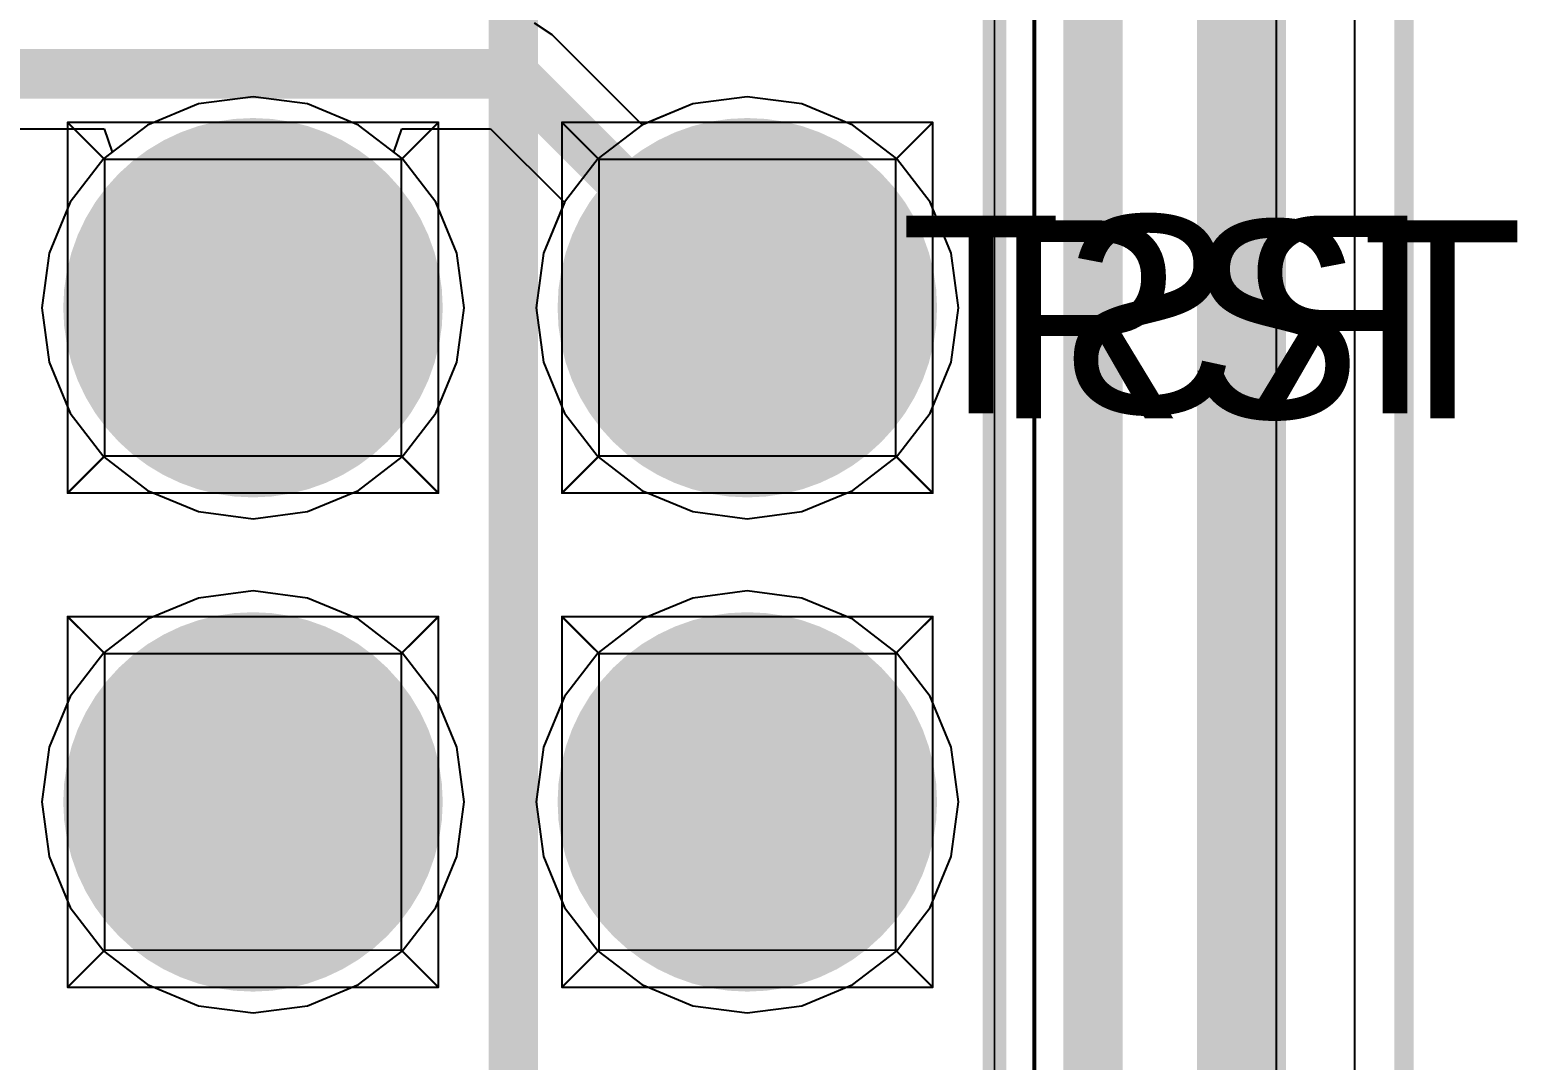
# Model space of a CAD drawing. Header units: millimetres. Extents: x 307 to 423, y 231 to 400.
# Drawn here: x 401.84 to 409.48, y 285.27 to 290.57 of the extents above; entities that cross this region are included whole.
import ezdxf

# ---------------------------------------------------------------- set-up
doc = ezdxf.new("R2010")
doc.units = ezdxf.units.MM
for name, color, linetype in [('BottomLayer', 5, 'Continuous'), ('BottomOverlay', 54, 'Continuous'), ('BottomSolder', 6, 'Continuous'), ('Mechanical1', 6, 'Continuous'), ('Mechanical14', 56, 'Continuous'), ('Mechanical16', 56, 'Continuous'), ('MidLayer1', 16, 'Continuous'), ('MidLayer2', 76, 'Continuous'), ('MultiLayer', 9, 'Continuous'), ('PadHoleLayer', 156, 'Continuous'), ('TopLayer', 1, 'Continuous'), ('TopOverlay', 2, 'Continuous'), ('TopSolder', 216, 'Continuous')]:
    doc.layers.add(name, color=color, linetype=linetype)

# ---------------------------------------------------------------- blocks, each defined once
blk = doc.blocks.new('CON_SAMTEC_TSW_135_07_X_D_467')
at = {"layer": 'BottomLayer', "const_width": 0.9249994199999999}
for points in [[(-0.46249844, 1.27, 1), (0.46249844, 1.27, 1)], [(2.07750156, 1.27, 1), (3.00249844, 1.27, 1)], [(-0.46249844, -1.27, 1), (0.46249844, -1.27, 1)], [(2.07750156, -1.27, 1), (3.00249844, -1.27, 1)]]:
    blk.add_lwpolyline(points, format="xyb", close=True, dxfattribs=at)
at = {"layer": 'BottomSolder', "const_width": 0.9749993199999999}
for points in [[(-0.4874996599999999, 1.27, 1), (0.4874996599999999, 1.27, 1)], [(2.05250034, 1.27, 1), (3.02749966, 1.27, 1)], [(-0.4874996599999999, -1.27, 1), (0.4874996599999999, -1.27, 1)], [(2.05250034, -1.27, 1), (3.02749966, -1.27, 1)]]:
    blk.add_lwpolyline(points, format="xyb", close=True, dxfattribs=at)
at = {"layer": 'Mechanical14', "const_width": 0.009999979999999999}
for points in [[(44.45, 2.54), (-44.45, 2.54)], [(0.9524999999999999, 2.2225), (-0.9524999999999999, 2.2225)], [(-0.9524999999999999, 0.3175), (-0.9524999999999999, 2.2225)], [(-0.7619999999999999, 2.032), (-0.9524999999999999, 2.2225)], [(0.7619999999999999, 2.032), (0.9524999999999999, 2.2225)], [(0.9524999999999999, 0.3175), (0.9524999999999999, 2.2225)], [(1.5875, 0.3175), (1.5875, 2.2225)], [(1.778, 2.032), (1.5875, 2.2225)], [(3.4925, 2.2225), (1.5875, 2.2225)], [(3.302, 2.032), (3.4925, 2.2225)], [(3.4925, 0.3175), (3.4925, 2.2225)], [(-0.7619999999999999, 0.508), (-0.7619999999999999, 2.032)], [(0.7619999999999999, 2.032), (-0.7619999999999999, 2.032)], [(0.7619999999999999, 0.508), (0.7619999999999999, 2.032)], [(3.302, 2.032), (1.778, 2.032)], [(1.778, 0.508), (1.778, 2.032)], [(3.302, 0.508), (3.302, 2.032)], [(-0.9524999999999999, 0.3175), (-0.7619999999999999, 0.508)], [(0.7619999999999999, 0.508), (-0.7619999999999999, 0.508)], [(0.9524999999999999, 0.3175), (0.7619999999999999, 0.508)], [(1.5875, 0.3175), (1.778, 0.508)], [(3.302, 0.508), (1.778, 0.508)], [(3.4925, 0.3175), (3.302, 0.508)], [(0.9524999999999999, 0.3175), (-0.9524999999999999, 0.3175)], [(3.4925, 0.3175), (1.5875, 0.3175)], [(-0.9524999999999999, -2.2225), (-0.9524999999999999, -0.3175)], [(-0.7619999999999999, -0.508), (-0.9524999999999999, -0.3175)], [(0.9524999999999999, -0.3175), (-0.9524999999999999, -0.3175)], [(0.7619999999999999, -0.508), (0.9524999999999999, -0.3175)], [(0.9524999999999999, -2.2225), (0.9524999999999999, -0.3175)], [(1.5875, -2.2225), (1.5875, -0.3175)], [(1.778, -0.508), (1.5875, -0.3175)], [(3.4925, -0.3175), (1.5875, -0.3175)], [(3.302, -0.508), (3.4925, -0.3175)], [(3.4925, -2.2225), (3.4925, -0.3175)], [(-0.7619999999999999, -2.032), (-0.7619999999999999, -0.508)], [(0.7619999999999999, -0.508), (-0.7619999999999999, -0.508)], [(0.7619999999999999, -2.032), (0.7619999999999999, -0.508)], [(1.778, -2.032), (1.778, -0.508)], [(3.302, -0.508), (1.778, -0.508)], [(3.302, -2.032), (3.302, -0.508)], [(-0.9524999999999999, -2.2225), (-0.7619999999999999, -2.032)], [(0.7619999999999999, -2.032), (-0.7619999999999999, -2.032)], [(0.9524999999999999, -2.2225), (0.7619999999999999, -2.032)], [(1.5875, -2.2225), (1.778, -2.032)], [(3.302, -2.032), (1.778, -2.032)], [(3.4925, -2.2225), (3.302, -2.032)], [(0.9524999999999999, -2.2225), (-0.9524999999999999, -2.2225)], [(3.4925, -2.2225), (1.5875, -2.2225)]]:
    blk.add_lwpolyline(points, dxfattribs=at)
at = {"layer": 'Mechanical14', "const_width": 0.00499872}
for points in [[(-0.9549993599999999, 2.2225, 1), (-0.95000064, 2.2225, 1)], [(-0.9549993599999999, 2.2225, 1), (-0.95000064, 2.2225, 1)], [(-0.9549993599999999, 2.2225, 1), (-0.95000064, 2.2225, 1)], [(0.95000064, 2.2225, 1), (0.9549993599999999, 2.2225, 1)], [(0.95000064, 2.2225, 1), (0.9549993599999999, 2.2225, 1)], [(0.95000064, 2.2225, 1), (0.9549993599999999, 2.2225, 1)], [(1.58500064, 2.2225, 1), (1.58999936, 2.2225, 1)], [(1.58500064, 2.2225, 1), (1.58999936, 2.2225, 1)], [(1.58500064, 2.2225, 1), (1.58999936, 2.2225, 1)], [(3.49000064, 2.2225, 1), (3.49499936, 2.2225, 1)], [(3.49000064, 2.2225, 1), (3.49499936, 2.2225, 1)], [(3.49000064, 2.2225, 1), (3.49499936, 2.2225, 1)], [(-0.76449936, 2.032, 1), (-0.75950064, 2.032, 1)], [(-0.76449936, 2.032, 1), (-0.75950064, 2.032, 1)], [(-0.76449936, 2.032, 1), (-0.75950064, 2.032, 1)], [(0.75950064, 2.032, 1), (0.76449936, 2.032, 1)], [(0.75950064, 2.032, 1), (0.76449936, 2.032, 1)], [(0.75950064, 2.032, 1), (0.76449936, 2.032, 1)], [(1.77550064, 2.032, 1), (1.78049936, 2.032, 1)], [(1.77550064, 2.032, 1), (1.78049936, 2.032, 1)], [(1.77550064, 2.032, 1), (1.78049936, 2.032, 1)], [(3.29950064, 2.032, 1), (3.30449936, 2.032, 1)], [(3.29950064, 2.032, 1), (3.30449936, 2.032, 1)], [(3.29950064, 2.032, 1), (3.30449936, 2.032, 1)], [(-0.76449936, 0.508, 1), (-0.75950064, 0.508, 1)], [(-0.76449936, 0.508, 1), (-0.75950064, 0.508, 1)], [(-0.76449936, 0.508, 1), (-0.75950064, 0.508, 1)], [(0.75950064, 0.508, 1), (0.76449936, 0.508, 1)], [(0.75950064, 0.508, 1), (0.76449936, 0.508, 1)], [(0.75950064, 0.508, 1), (0.76449936, 0.508, 1)], [(1.77550064, 0.508, 1), (1.78049936, 0.508, 1)], [(1.77550064, 0.508, 1), (1.78049936, 0.508, 1)], [(1.77550064, 0.508, 1), (1.78049936, 0.508, 1)], [(3.29950064, 0.508, 1), (3.30449936, 0.508, 1)], [(3.29950064, 0.508, 1), (3.30449936, 0.508, 1)], [(3.29950064, 0.508, 1), (3.30449936, 0.508, 1)], [(-0.9549993599999999, 0.3175, 1), (-0.95000064, 0.3175, 1)], [(-0.9549993599999999, 0.3175, 1), (-0.95000064, 0.3175, 1)], [(-0.9549993599999999, 0.3175, 1), (-0.95000064, 0.3175, 1)], [(0.95000064, 0.3175, 1), (0.9549993599999999, 0.3175, 1)], [(0.95000064, 0.3175, 1), (0.9549993599999999, 0.3175, 1)], [(0.95000064, 0.3175, 1), (0.9549993599999999, 0.3175, 1)], [(1.58500064, 0.3175, 1), (1.58999936, 0.3175, 1)], [(1.58500064, 0.3175, 1), (1.58999936, 0.3175, 1)], [(1.58500064, 0.3175, 1), (1.58999936, 0.3175, 1)], [(3.49000064, 0.3175, 1), (3.49499936, 0.3175, 1)], [(3.49000064, 0.3175, 1), (3.49499936, 0.3175, 1)], [(3.49000064, 0.3175, 1), (3.49499936, 0.3175, 1)], [(-0.9549993599999999, -0.3175, 1), (-0.95000064, -0.3175, 1)], [(-0.9549993599999999, -0.3175, 1), (-0.95000064, -0.3175, 1)], [(-0.9549993599999999, -0.3175, 1), (-0.95000064, -0.3175, 1)], [(0.95000064, -0.3175, 1), (0.9549993599999999, -0.3175, 1)], [(0.95000064, -0.3175, 1), (0.9549993599999999, -0.3175, 1)], [(0.95000064, -0.3175, 1), (0.9549993599999999, -0.3175, 1)], [(1.58500064, -0.3175, 1), (1.58999936, -0.3175, 1)], [(1.58500064, -0.3175, 1), (1.58999936, -0.3175, 1)], [(1.58500064, -0.3175, 1), (1.58999936, -0.3175, 1)], [(3.49000064, -0.3175, 1), (3.49499936, -0.3175, 1)], [(3.49000064, -0.3175, 1), (3.49499936, -0.3175, 1)], [(3.49000064, -0.3175, 1), (3.49499936, -0.3175, 1)], [(-0.76449936, -0.508, 1), (-0.75950064, -0.508, 1)], [(-0.76449936, -0.508, 1), (-0.75950064, -0.508, 1)], [(-0.76449936, -0.508, 1), (-0.75950064, -0.508, 1)], [(0.75950064, -0.508, 1), (0.76449936, -0.508, 1)], [(0.75950064, -0.508, 1), (0.76449936, -0.508, 1)], [(0.75950064, -0.508, 1), (0.76449936, -0.508, 1)], [(1.77550064, -0.508, 1), (1.78049936, -0.508, 1)], [(1.77550064, -0.508, 1), (1.78049936, -0.508, 1)], [(1.77550064, -0.508, 1), (1.78049936, -0.508, 1)], [(3.29950064, -0.508, 1), (3.30449936, -0.508, 1)], [(3.29950064, -0.508, 1), (3.30449936, -0.508, 1)], [(3.29950064, -0.508, 1), (3.30449936, -0.508, 1)], [(-0.76449936, -2.032, 1), (-0.75950064, -2.032, 1)], [(-0.76449936, -2.032, 1), (-0.75950064, -2.032, 1)], [(-0.76449936, -2.032, 1), (-0.75950064, -2.032, 1)], [(0.75950064, -2.032, 1), (0.76449936, -2.032, 1)], [(0.75950064, -2.032, 1), (0.76449936, -2.032, 1)], [(0.75950064, -2.032, 1), (0.76449936, -2.032, 1)], [(1.77550064, -2.032, 1), (1.78049936, -2.032, 1)], [(1.77550064, -2.032, 1), (1.78049936, -2.032, 1)], [(1.77550064, -2.032, 1), (1.78049936, -2.032, 1)], [(3.29950064, -2.032, 1), (3.30449936, -2.032, 1)], [(3.29950064, -2.032, 1), (3.30449936, -2.032, 1)], [(3.29950064, -2.032, 1), (3.30449936, -2.032, 1)], [(-0.9549993599999999, -2.2225, 1), (-0.95000064, -2.2225, 1)], [(-0.9549993599999999, -2.2225, 1), (-0.95000064, -2.2225, 1)], [(-0.9549993599999999, -2.2225, 1), (-0.95000064, -2.2225, 1)], [(0.95000064, -2.2225, 1), (0.9549993599999999, -2.2225, 1)], [(0.95000064, -2.2225, 1), (0.9549993599999999, -2.2225, 1)], [(0.95000064, -2.2225, 1), (0.9549993599999999, -2.2225, 1)], [(1.58500064, -2.2225, 1), (1.58999936, -2.2225, 1)], [(1.58500064, -2.2225, 1), (1.58999936, -2.2225, 1)], [(1.58500064, -2.2225, 1), (1.58999936, -2.2225, 1)], [(3.49000064, -2.2225, 1), (3.49499936, -2.2225, 1)], [(3.49000064, -2.2225, 1), (3.49499936, -2.2225, 1)], [(3.49000064, -2.2225, 1), (3.49499936, -2.2225, 1)]]:
    blk.add_lwpolyline(points, format="xyb", close=True, dxfattribs=at)
at = {"layer": 'Mechanical16', "const_width": 0.009999979999999999}
blk.add_lwpolyline([(44.66999956, 2.74999958), (-44.66999956, 2.74999958)], dxfattribs=at)
at = {"layer": 'MidLayer1', "const_width": 0.9249994199999999}
for points in [[(-0.46249844, 1.27, 1), (0.46249844, 1.27, 1)], [(2.07750156, 1.27, 1), (3.00249844, 1.27, 1)], [(-0.46249844, -1.27, 1), (0.46249844, -1.27, 1)], [(2.07750156, -1.27, 1), (3.00249844, -1.27, 1)]]:
    blk.add_lwpolyline(points, format="xyb", close=True, dxfattribs=at)
at = {"layer": 'MidLayer2', "const_width": 0.9249994199999999}
for points in [[(-0.46249844, 1.27, 1), (0.46249844, 1.27, 1)], [(2.07750156, 1.27, 1), (3.00249844, 1.27, 1)], [(-0.46249844, -1.27, 1), (0.46249844, -1.27, 1)], [(2.07750156, -1.27, 1), (3.00249844, -1.27, 1)]]:
    blk.add_lwpolyline(points, format="xyb", close=True, dxfattribs=at)
at = {"layer": 'MultiLayer', "const_width": 0.9249994199999999}
for points in [[(-0.46249844, 1.27, 1), (0.46249844, 1.27, 1)], [(2.07750156, 1.27, 1), (3.00249844, 1.27, 1)], [(-0.46249844, -1.27, 1), (0.46249844, -1.27, 1)], [(2.07750156, -1.27, 1), (3.00249844, -1.27, 1)]]:
    blk.add_lwpolyline(points, format="xyb", close=True, dxfattribs=at)
at = {"layer": 'PadHoleLayer', "const_width": 0.499999}
for points in [[(-0.2499995, 1.27, 1), (0.2499995, 1.27, 1)], [(2.2900005, 1.27, 1), (2.7899995, 1.27, 1)], [(-0.2499995, -1.27, 1), (0.2499995, -1.27, 1)], [(2.2900005, -1.27, 1), (2.7899995, -1.27, 1)]]:
    blk.add_lwpolyline(points, format="xyb", close=True, dxfattribs=at)
at = {"layer": 'TopLayer', "const_width": 0.9249994199999999}
for points in [[(-0.46249844, 1.27, 1), (0.46249844, 1.27, 1)], [(2.07750156, 1.27, 1), (3.00249844, 1.27, 1)], [(-0.46249844, -1.27, 1), (0.46249844, -1.27, 1)], [(2.07750156, -1.27, 1), (3.00249844, -1.27, 1)]]:
    blk.add_lwpolyline(points, format="xyb", close=True, dxfattribs=at)
at = {"layer": 'TopOverlay', "const_width": 0.11999976}
blk.add_lwpolyline([(44.45, 2.54), (-44.45, 2.54)], dxfattribs=at)
at = {"layer": 'TopSolder', "const_width": 0.9749993199999999}
for points in [[(-0.4874996599999999, 1.27, 1), (0.4874996599999999, 1.27, 1)], [(2.05250034, 1.27, 1), (3.02749966, 1.27, 1)], [(-0.4874996599999999, -1.27, 1), (0.4874996599999999, -1.27, 1)], [(2.05250034, -1.27, 1), (3.02749966, -1.27, 1)]]:
    blk.add_lwpolyline(points, format="xyb", close=True, dxfattribs=at)

msp = doc.modelspace()

# ---------------------------------------------------------------- linework, layer by layer
at = {"layer": 'BottomLayer'}
for p, q in [((408.6450933, 362.03599932), (408.6450933, 242.4627993)), ((404.5232829, 290.54237548), (404.43165748, 290.6035971)), ((404.98523524, 290.08042314), (404.5232829, 290.54237548)), ((405.52557452, 290.22494406), (405.24494262, 290.1879972199999)), ((405.80620642, 290.1879972199999), (405.52557452, 290.22494406)), ((405.24494262, 290.1879972199999), (404.98523524, 290.08042314)), ((406.06771212, 290.07967892), (405.80620642, 290.1879972199999)), ((400.71610738, 290.0602403), (402.22055192, 290.0602403)), ((402.22055192, 290.0602403), (402.2613747999999, 289.93997892)), ((403.70977424, 289.93997892), (403.75059712, 290.0602403)), ((403.75059712, 290.0602403), (404.20658808, 290.0602403)), ((404.20658808, 290.0602403), (404.58582024, 289.68100814)), ((406.29227352, 289.90736786), (406.06771212, 290.07967892)), ((402.21887552, 289.90736786), (402.04656446, 289.68280646)), ((402.2613747999999, 289.93997892), (402.21887552, 289.90736786)), ((403.75227352, 289.90736786), (403.70977424, 289.93997892)), ((403.92458458, 289.68280646), (403.75227352, 289.90736786)), ((406.46458458, 289.68280646), (406.29227352, 289.90736786)), ((402.04656446, 289.68280646), (401.93824616, 289.42130076)), ((404.0329028799999, 289.42130076), (403.92458458, 289.68280646)), ((404.58582024, 289.68100814), (404.47824616, 289.42130076)), ((406.57290288, 289.42130076), (406.46458458, 289.68280646)), ((401.93824616, 289.42130076), (401.90129932, 289.14066886)), ((404.06984972, 289.14066886), (404.0329028799999, 289.42130076)), ((404.47824616, 289.42130076), (404.44129932, 289.14066886)), ((406.6098497199999, 289.14066886), (406.57290288, 289.42130076)), ((401.90129932, 289.14066886), (401.93824616, 288.86003696)), ((404.0329028799999, 288.86003696), (404.06984972, 289.14066886)), ((404.44129932, 289.14066886), (404.47824616, 288.86003696)), ((406.57290288, 288.86003696), (406.6098497199999, 289.14066886)), ((401.93824616, 288.86003696), (402.04656446, 288.59853126)), ((403.92458458, 288.59853126), (404.0329028799999, 288.86003696)), ((404.47824616, 288.86003696), (404.58656446, 288.59853126)), ((406.46458458, 288.59853126), (406.57290288, 288.86003696)), ((402.04656446, 288.59853126), (402.21887552, 288.37396986)), ((403.75227352, 288.37396986), (403.92458458, 288.59853126)), ((404.58656446, 288.59853126), (404.75887552, 288.37396986)), ((406.29227352, 288.37396986), (406.46458458, 288.59853126)), ((402.21887552, 288.37396986), (402.44343692, 288.2016588)), ((403.52771212, 288.2016588), (403.75227352, 288.37396986)), ((404.75887552, 288.37396986), (404.98343692, 288.2016588)), ((406.06771212, 288.2016588), (406.29227352, 288.37396986)), ((402.44343692, 288.2016588), (402.70494262, 288.0933405)), ((403.2662064199999, 288.0933405), (403.52771212, 288.2016588)), ((404.98343692, 288.2016588), (405.24494262, 288.0933405)), ((405.80620642, 288.0933405), (406.06771212, 288.2016588)), ((402.70494262, 288.0933405), (402.98557452, 288.05639366)), ((402.98557452, 288.05639366), (403.2662064199999, 288.0933405)), ((405.24494262, 288.0933405), (405.52557452, 288.05639366)), ((405.52557452, 288.05639366), (405.80620642, 288.0933405)), ((402.70494262, 287.64799722), (402.44343692, 287.53967892)), ((402.98557452, 287.68494406), (402.70494262, 287.64799722)), ((403.2662064199999, 287.64799722), (402.98557452, 287.68494406)), ((403.52771212, 287.53967892), (403.2662064199999, 287.64799722)), ((405.24494262, 287.64799722), (404.98343692, 287.53967892)), ((405.52557452, 287.68494406), (405.24494262, 287.64799722)), ((405.80620642, 287.64799722), (405.52557452, 287.68494406)), ((406.06771212, 287.53967892), (405.80620642, 287.64799722)), ((402.44343692, 287.53967892), (402.21887552, 287.36736786)), ((403.75227352, 287.36736786), (403.52771212, 287.53967892)), ((404.98343692, 287.53967892), (404.75887552, 287.36736786)), ((406.29227352, 287.36736786), (406.06771212, 287.53967892)), ((402.21887552, 287.36736786), (402.04656446, 287.14280646)), ((403.92458458, 287.14280646), (403.75227352, 287.36736786)), ((404.75887552, 287.36736786), (404.58656446, 287.14280646)), ((406.46458458, 287.14280646), (406.29227352, 287.36736786)), ((402.04656446, 287.14280646), (401.93824616, 286.88130076)), ((404.0329028799999, 286.88130076), (403.92458458, 287.14280646)), ((404.58656446, 287.14280646), (404.47824616, 286.88130076)), ((406.57290288, 286.88130076), (406.46458458, 287.14280646)), ((401.93824616, 286.88130076), (401.90129932, 286.60066886)), ((404.06984972, 286.60066886), (404.0329028799999, 286.88130076)), ((404.47824616, 286.88130076), (404.44129932, 286.60066886)), ((406.6098497199999, 286.60066886), (406.57290288, 286.88130076)), ((401.90129932, 286.60066886), (401.93824616, 286.32003696)), ((404.0329028799999, 286.32003696), (404.06984972, 286.60066886)), ((404.44129932, 286.60066886), (404.47824616, 286.32003696)), ((406.57290288, 286.32003696), (406.6098497199999, 286.60066886)), ((401.93824616, 286.32003696), (402.04656446, 286.05853126)), ((403.92458458, 286.05853126), (404.0329028799999, 286.32003696)), ((404.47824616, 286.32003696), (404.58656446, 286.05853126)), ((406.46458458, 286.05853126), (406.57290288, 286.32003696)), ((402.04656446, 286.05853126), (402.21887552, 285.83396986)), ((403.75227352, 285.83396986), (403.92458458, 286.05853126)), ((404.58656446, 286.05853126), (404.75887552, 285.83396986)), ((406.29227352, 285.83396986), (406.46458458, 286.05853126)), ((402.21887552, 285.83396986), (402.44343692, 285.6616588)), ((403.52771212, 285.6616588), (403.75227352, 285.83396986)), ((404.75887552, 285.83396986), (404.98343692, 285.6616588)), ((406.06771212, 285.6616588), (406.29227352, 285.83396986)), ((402.44343692, 285.6616588), (402.70494262, 285.5533405)), ((403.2662064199999, 285.5533405), (403.52771212, 285.6616588)), ((404.98343692, 285.6616588), (405.24494262, 285.5533405)), ((405.80620642, 285.5533405), (406.06771212, 285.6616588)), ((402.70494262, 285.5533405), (402.98557452, 285.51639366)), ((402.98557452, 285.51639366), (403.2662064199999, 285.5533405)), ((405.24494262, 285.5533405), (405.52557452, 285.51639366)), ((405.52557452, 285.51639366), (405.80620642, 285.5533405))]:
    msp.add_line(p, q, dxfattribs=at)
at = {"layer": 'BottomLayer', "const_width": 0.254}
for points in [[(400.71610738, 290.34266798), (404.3235754, 290.34266798)], [(404.3235754, 290.34266798), (405.52557452, 289.14066886)]]:
    msp.add_lwpolyline(points, dxfattribs=at)
at = {"layer": 'BottomLayer', "const_width": 0.127}
for points in [[(404.2600754, 290.34266798, 1), (404.3870754, 290.34266798, 1)], [(404.2600754, 290.34266798, 1), (404.3870754, 290.34266798, 1)], [(405.46207452, 289.14066886, 1), (405.58907452, 289.14066886, 1)]]:
    msp.add_lwpolyline(points, format="xyb", close=True, dxfattribs=at)
at = {"layer": 'Mechanical1', "const_width": 0.0999998}
msp.add_lwpolyline([(408.8999721399999, 242.4627993), (408.89997722, 362.03599932)], dxfattribs=at)
at = {"layer": 'MidLayer1'}
for p, q in [((408.6450933, 362.03599932), (408.6450933, 242.4627993)), ((402.98557452, 290.22494406), (402.70494262, 290.1879972199999)), ((403.2662064199999, 290.1879972199999), (402.98557452, 290.22494406)), ((405.52557452, 290.22494406), (405.24494262, 290.1879972199999)), ((405.80620642, 290.1879972199999), (405.52557452, 290.22494406)), ((402.70494262, 290.1879972199999), (402.44343692, 290.07967892)), ((403.52771212, 290.07967892), (403.2662064199999, 290.1879972199999)), ((405.24494262, 290.1879972199999), (404.98343692, 290.07967892)), ((406.06771212, 290.07967892), (405.80620642, 290.1879972199999)), ((402.44343692, 290.07967892), (402.21887552, 289.90736786)), ((403.75227352, 289.90736786), (403.52771212, 290.07967892)), ((404.98343692, 290.07967892), (404.75887552, 289.90736786)), ((406.29227352, 289.90736786), (406.06771212, 290.07967892)), ((402.21887552, 289.90736786), (402.04656446, 289.68280646)), ((403.92458458, 289.68280646), (403.75227352, 289.90736786)), ((404.75887552, 289.90736786), (404.58656446, 289.68280646)), ((406.46458458, 289.68280646), (406.29227352, 289.90736786)), ((402.04656446, 289.68280646), (401.93824616, 289.42130076)), ((404.0329028799999, 289.42130076), (403.92458458, 289.68280646)), ((404.58656446, 289.68280646), (404.47824616, 289.42130076)), ((406.57290288, 289.42130076), (406.46458458, 289.68280646)), ((401.93824616, 289.42130076), (401.90129932, 289.14066886)), ((404.06984972, 289.14066886), (404.0329028799999, 289.42130076)), ((404.47824616, 289.42130076), (404.44129932, 289.14066886)), ((406.6098497199999, 289.14066886), (406.57290288, 289.42130076)), ((401.90129932, 289.14066886), (401.93824616, 288.86003696)), ((404.0329028799999, 288.86003696), (404.06984972, 289.14066886)), ((404.44129932, 289.14066886), (404.47824616, 288.86003696)), ((406.57290288, 288.86003696), (406.6098497199999, 289.14066886)), ((401.93824616, 288.86003696), (402.04656446, 288.59853126)), ((403.92458458, 288.59853126), (404.0329028799999, 288.86003696)), ((404.47824616, 288.86003696), (404.58656446, 288.59853126)), ((406.46458458, 288.59853126), (406.57290288, 288.86003696)), ((402.04656446, 288.59853126), (402.21887552, 288.37396986)), ((403.75227352, 288.37396986), (403.92458458, 288.59853126)), ((404.58656446, 288.59853126), (404.75887552, 288.37396986)), ((406.29227352, 288.37396986), (406.46458458, 288.59853126)), ((402.21887552, 288.37396986), (402.44343692, 288.2016588)), ((403.52771212, 288.2016588), (403.75227352, 288.37396986)), ((404.75887552, 288.37396986), (404.98343692, 288.2016588)), ((406.06771212, 288.2016588), (406.29227352, 288.37396986)), ((402.44343692, 288.2016588), (402.70494262, 288.0933405)), ((403.2662064199999, 288.0933405), (403.52771212, 288.2016588)), ((404.98343692, 288.2016588), (405.24494262, 288.0933405)), ((405.80620642, 288.0933405), (406.06771212, 288.2016588)), ((402.70494262, 288.0933405), (402.98557452, 288.05639366)), ((402.98557452, 288.05639366), (403.2662064199999, 288.0933405)), ((405.24494262, 288.0933405), (405.52557452, 288.05639366)), ((405.52557452, 288.05639366), (405.80620642, 288.0933405)), ((402.70494262, 287.64799722), (402.44343692, 287.53967892)), ((402.98557452, 287.68494406), (402.70494262, 287.64799722)), ((403.2662064199999, 287.64799722), (402.98557452, 287.68494406)), ((403.52771212, 287.53967892), (403.2662064199999, 287.64799722)), ((405.24494262, 287.64799722), (404.98343692, 287.53967892)), ((405.52557452, 287.68494406), (405.24494262, 287.64799722)), ((405.80620642, 287.64799722), (405.52557452, 287.68494406)), ((406.06771212, 287.53967892), (405.80620642, 287.64799722)), ((402.44343692, 287.53967892), (402.21887552, 287.36736786)), ((403.75227352, 287.36736786), (403.52771212, 287.53967892)), ((404.98343692, 287.53967892), (404.75887552, 287.36736786)), ((406.29227352, 287.36736786), (406.06771212, 287.53967892)), ((402.21887552, 287.36736786), (402.04656446, 287.14280646)), ((403.92458458, 287.14280646), (403.75227352, 287.36736786)), ((404.75887552, 287.36736786), (404.58656446, 287.14280646)), ((406.46458458, 287.14280646), (406.29227352, 287.36736786)), ((402.04656446, 287.14280646), (401.93824616, 286.88130076)), ((404.0329028799999, 286.88130076), (403.92458458, 287.14280646)), ((404.58656446, 287.14280646), (404.47824616, 286.88130076)), ((406.57290288, 286.88130076), (406.46458458, 287.14280646)), ((401.93824616, 286.88130076), (401.90129932, 286.60066886)), ((404.06984972, 286.60066886), (404.0329028799999, 286.88130076)), ((404.47824616, 286.88130076), (404.44129932, 286.60066886)), ((406.6098497199999, 286.60066886), (406.57290288, 286.88130076)), ((401.90129932, 286.60066886), (401.93824616, 286.32003696)), ((404.0329028799999, 286.32003696), (404.06984972, 286.60066886)), ((404.44129932, 286.60066886), (404.47824616, 286.32003696)), ((406.57290288, 286.32003696), (406.6098497199999, 286.60066886)), ((401.93824616, 286.32003696), (402.04656446, 286.05853126)), ((403.92458458, 286.05853126), (404.0329028799999, 286.32003696)), ((404.47824616, 286.32003696), (404.58656446, 286.05853126)), ((406.46458458, 286.05853126), (406.57290288, 286.32003696)), ((402.04656446, 286.05853126), (402.21887552, 285.83396986)), ((403.75227352, 285.83396986), (403.92458458, 286.05853126)), ((404.58656446, 286.05853126), (404.75887552, 285.83396986)), ((406.29227352, 285.83396986), (406.46458458, 286.05853126)), ((402.21887552, 285.83396986), (402.44343692, 285.6616588)), ((403.52771212, 285.6616588), (403.75227352, 285.83396986)), ((404.75887552, 285.83396986), (404.98343692, 285.6616588)), ((406.06771212, 285.6616588), (406.29227352, 285.83396986)), ((402.44343692, 285.6616588), (402.70494262, 285.5533405)), ((403.2662064199999, 285.5533405), (403.52771212, 285.6616588)), ((404.98343692, 285.6616588), (405.24494262, 285.5533405)), ((405.80620642, 285.5533405), (406.06771212, 285.6616588)), ((402.70494262, 285.5533405), (402.98557452, 285.51639366)), ((402.98557452, 285.51639366), (403.2662064199999, 285.5533405)), ((405.24494262, 285.5533405), (405.52557452, 285.51639366)), ((405.52557452, 285.51639366), (405.80620642, 285.5533405))]:
    msp.add_line(p, q, dxfattribs=at)
at = {"layer": 'MidLayer2', "const_width": 0.254}
for points in [[(408.16577498, 244.33580038), (408.16577498, 326.30160292)], [(407.32757498, 320.25640038), (407.32757752, 283.49206446)], [(404.3235754, 265.78278568), (404.3235754, 300.50266798)]]:
    msp.add_lwpolyline(points, dxfattribs=at)
at = {"layer": 'TopLayer'}
for p, q in [((408.6450933, 362.03599932), (408.6450933, 242.4627993)), ((408.2450052, 242.98960292), (408.24499758, 349.95291452)), ((406.9943473, 290.89131306), (406.9943473, 278.1077877)), ((402.98557452, 290.22494406), (402.70494262, 290.1879972199999)), ((403.2662064199999, 290.1879972199999), (402.98557452, 290.22494406)), ((405.52557452, 290.22494406), (405.24494262, 290.1879972199999)), ((405.80620642, 290.1879972199999), (405.52557452, 290.22494406)), ((402.70494262, 290.1879972199999), (402.44343692, 290.07967892)), ((403.52771212, 290.07967892), (403.2662064199999, 290.1879972199999)), ((405.24494262, 290.1879972199999), (404.98343692, 290.07967892)), ((406.06771212, 290.07967892), (405.80620642, 290.1879972199999)), ((402.44343692, 290.07967892), (402.21887552, 289.90736786)), ((403.75227352, 289.90736786), (403.52771212, 290.07967892)), ((404.98343692, 290.07967892), (404.75887552, 289.90736786)), ((406.29227352, 289.90736786), (406.06771212, 290.07967892)), ((402.21887552, 289.90736786), (402.04656446, 289.68280646)), ((403.92458458, 289.68280646), (403.75227352, 289.90736786)), ((404.75887552, 289.90736786), (404.58656446, 289.68280646)), ((406.46458458, 289.68280646), (406.29227352, 289.90736786)), ((402.04656446, 289.68280646), (401.93824616, 289.42130076)), ((404.0329028799999, 289.42130076), (403.92458458, 289.68280646)), ((404.58656446, 289.68280646), (404.47824616, 289.42130076)), ((406.57290288, 289.42130076), (406.46458458, 289.68280646)), ((401.93824616, 289.42130076), (401.90129932, 289.14066886)), ((404.06984972, 289.14066886), (404.0329028799999, 289.42130076)), ((404.47824616, 289.42130076), (404.44129932, 289.14066886)), ((406.6098497199999, 289.14066886), (406.57290288, 289.42130076)), ((401.90129932, 289.14066886), (401.93824616, 288.86003696)), ((404.0329028799999, 288.86003696), (404.06984972, 289.14066886)), ((404.44129932, 289.14066886), (404.47824616, 288.86003696)), ((406.57290288, 288.86003696), (406.6098497199999, 289.14066886)), ((401.93824616, 288.86003696), (402.04656446, 288.59853126)), ((403.92458458, 288.59853126), (404.0329028799999, 288.86003696)), ((404.47824616, 288.86003696), (404.58656446, 288.59853126)), ((406.46458458, 288.59853126), (406.57290288, 288.86003696)), ((402.04656446, 288.59853126), (402.21887552, 288.37396986)), ((403.75227352, 288.37396986), (403.92458458, 288.59853126)), ((404.58656446, 288.59853126), (404.75887552, 288.37396986)), ((406.29227352, 288.37396986), (406.46458458, 288.59853126)), ((402.21887552, 288.37396986), (402.44343692, 288.2016588)), ((403.52771212, 288.2016588), (403.75227352, 288.37396986)), ((404.75887552, 288.37396986), (404.98343692, 288.2016588)), ((406.06771212, 288.2016588), (406.29227352, 288.37396986)), ((402.44343692, 288.2016588), (402.70494262, 288.0933405)), ((403.2662064199999, 288.0933405), (403.52771212, 288.2016588)), ((404.98343692, 288.2016588), (405.24494262, 288.0933405)), ((405.80620642, 288.0933405), (406.06771212, 288.2016588)), ((402.70494262, 288.0933405), (402.98557452, 288.05639366)), ((402.98557452, 288.05639366), (403.2662064199999, 288.0933405)), ((405.24494262, 288.0933405), (405.52557452, 288.05639366)), ((405.52557452, 288.05639366), (405.80620642, 288.0933405)), ((402.70494262, 287.64799722), (402.44343692, 287.53967892)), ((402.98557452, 287.68494406), (402.70494262, 287.64799722)), ((403.2662064199999, 287.64799722), (402.98557452, 287.68494406)), ((403.52771212, 287.53967892), (403.2662064199999, 287.64799722)), ((405.24494262, 287.64799722), (404.98343692, 287.53967892)), ((405.52557452, 287.68494406), (405.24494262, 287.64799722)), ((405.80620642, 287.64799722), (405.52557452, 287.68494406)), ((406.06771212, 287.53967892), (405.80620642, 287.64799722)), ((402.44343692, 287.53967892), (402.21887552, 287.36736786)), ((403.75227352, 287.36736786), (403.52771212, 287.53967892)), ((404.98343692, 287.53967892), (404.75887552, 287.36736786)), ((406.29227352, 287.36736786), (406.06771212, 287.53967892)), ((402.21887552, 287.36736786), (402.04656446, 287.14280646)), ((403.92458458, 287.14280646), (403.75227352, 287.36736786)), ((404.75887552, 287.36736786), (404.58656446, 287.14280646)), ((406.46458458, 287.14280646), (406.29227352, 287.36736786)), ((402.04656446, 287.14280646), (401.93824616, 286.88130076)), ((404.0329028799999, 286.88130076), (403.92458458, 287.14280646)), ((404.58656446, 287.14280646), (404.47824616, 286.88130076)), ((406.57290288, 286.88130076), (406.46458458, 287.14280646)), ((401.93824616, 286.88130076), (401.90129932, 286.60066886)), ((404.06984972, 286.60066886), (404.0329028799999, 286.88130076)), ((404.47824616, 286.88130076), (404.44129932, 286.60066886)), ((406.6098497199999, 286.60066886), (406.57290288, 286.88130076)), ((401.90129932, 286.60066886), (401.93824616, 286.32003696)), ((404.0329028799999, 286.32003696), (404.06984972, 286.60066886)), ((404.44129932, 286.60066886), (404.47824616, 286.32003696)), ((406.57290288, 286.32003696), (406.6098497199999, 286.60066886)), ((401.93824616, 286.32003696), (402.04656446, 286.05853126)), ((403.92458458, 286.05853126), (404.0329028799999, 286.32003696)), ((404.47824616, 286.32003696), (404.58656446, 286.05853126)), ((406.46458458, 286.05853126), (406.57290288, 286.32003696)), ((402.04656446, 286.05853126), (402.21887552, 285.83396986)), ((403.75227352, 285.83396986), (403.92458458, 286.05853126)), ((404.58656446, 286.05853126), (404.75887552, 285.83396986)), ((406.29227352, 285.83396986), (406.46458458, 286.05853126)), ((402.21887552, 285.83396986), (402.44343692, 285.6616588)), ((403.52771212, 285.6616588), (403.75227352, 285.83396986)), ((404.75887552, 285.83396986), (404.98343692, 285.6616588)), ((406.06771212, 285.6616588), (406.29227352, 285.83396986)), ((402.44343692, 285.6616588), (402.70494262, 285.5533405)), ((403.2662064199999, 285.5533405), (403.52771212, 285.6616588)), ((404.98343692, 285.6616588), (405.24494262, 285.5533405)), ((405.80620642, 285.5533405), (406.06771212, 285.6616588)), ((402.70494262, 285.5533405), (402.98557452, 285.51639366)), ((402.98557452, 285.51639366), (403.2662064199999, 285.5533405)), ((405.24494262, 285.5533405), (405.52557452, 285.51639366)), ((405.52557452, 285.51639366), (405.80620642, 285.5533405))]:
    msp.add_line(p, q, dxfattribs=at)
at = {"layer": 'TopLayer', "const_width": 0.254}
for points in [[(407.9625698999999, 349.95291452), (407.96257752, 242.98960292)], [(407.27677498, 277.99080038), (407.27677498, 291.00829784)]]:
    msp.add_lwpolyline(points, dxfattribs=at)

# ---------------------------------------------------------------- block references
at = {"rotation": 270}
msp.add_blockref('CON_SAMTEC_TSW_135_07_X_D_467', (404.25557452, 289.14066886), dxfattribs=at)

# ---------------------------------------------------------------- texts
at = {"layer": 'BottomOverlay', "text_generation_flag": 2}
msp.add_text('RST', height=1.016, rotation=360, dxfattribs=at).set_placement((409.02797544, 288.59836108))
at = {"layer": 'TopOverlay'}
msp.add_text('RST', height=1.016, rotation=360, dxfattribs=at).set_placement((406.7955745199999, 288.57296108))

doc.saveas('drawing.dxf')
